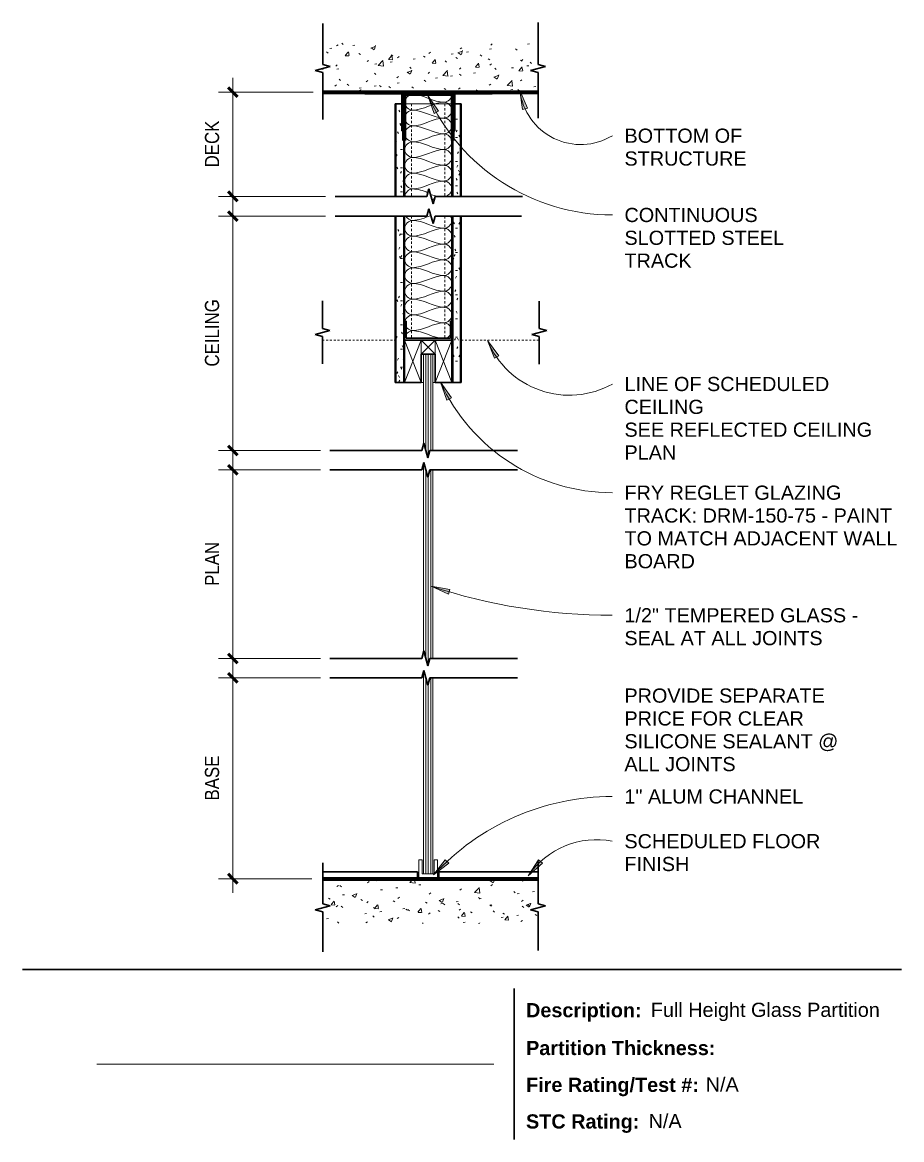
# Model space of a CAD drawing. Header units: inches. Extents: x 65 to 406, y 49 to 174.
# Drawn here: x 117.8 to 164.3, y 63.4 to 122.5 of the extents above; entities that cross this region are included whole.
import ezdxf

# ---------------------------------------------------------------- set-up
doc = ezdxf.new("R2010")
doc.units = ezdxf.units.IN
doc.header["$MEASUREMENT"] = 0
doc.linetypes.add('Hidden 1_8_', pattern=[0.1875, 0.125, -0.0625])
doc.linetypes.add('Overhead', pattern=[0.15625, 0.09375, -0.0625])
for name, color, linetype, lineweight in [('A-ANNO-DIMS', 211, 'Continuous', 9), ('A-ANNO-DIMS-8', 211, 'Continuous', 9), ('A-DETL', 90, 'Continuous', 9), ('A-DETL-GENF', 92, 'Continuous', 9), ('A-DETL-HDLN', 90, 'Hidden 1_8_', 9), ('A-DETL-MEDM', 33, 'Continuous', 30), ('A-DETL-THIN', 151, 'Continuous', 9), ('A-DETL-WIDE', 214, 'Continuous', 70), ('A-FLOR-OVHD', 1, 'Overhead', 9), ('G-ANNO-TEXT', 231, 'Continuous', 9)]:
    doc.layers.add(name, color=color, linetype=linetype, lineweight=lineweight)
doc.styles.add('Arial', font='arial.ttf', dxfattribs={"height": 0.75})
doc.styles.add('Arial_1', font='arial.ttf', dxfattribs={"width": 0.85, "height": 0.75})
doc.styles.add('Arial_B', font='arialbd.ttf', dxfattribs={"height": 0.75})
doc.dimstyles.new('Linear_-_3_32__Arial__85_-_1_32__Tolerance', dxfattribs={"dimscale": 12, "dimtxt": 0.765195, "dimasz": 0.041667, "dimexe": 0.0625, "dimexo": 0.041667, "dimgap": 0.041667, "dimtad": 1, "dimdec": 5, "dimrnd": 0.03125, "dimzin": 3, "dimdsep": 46, "dimlunit": 4, "dimtxsty": 'Arial_1', "dimblk1": 'OBLIQUE', "dimblk2": 'OBLIQUE', "dimsah": 1, "dimcen": 0.09, "dimdle": 0.0625, "dimazin": 0, "dimtfac": 1, "dimtdec": 4, "dimtix": 1, "dimtmove": 0, "dimatfit": 3, "dimfxl": 1, "dimtvp": 1, "dimfrac": 2, "dimtolj": 1, "dimtzin": 0, "dimarcsym": 2})
pattern_1 = [(50, (53.3045, 0), (2.29529, -0.20023), [0.24, -2.64]), (355, (53.3045, 0), (-0.44392, 2.40685), [0.192, -2.112]), (100.451, (53.4955, -0.017), (1.851477, 2.206452), [0.204, -2.244]), (46.184, (53.3045, 0.64), (3.414983, -0.52988), [0.36, -3.96]), (96.636, (53.5895, 0.596), (2.990774, 3.117504), [0.306, -3.365]), (351.184, (53.3045, 0.64), (2.99112, 3.11741), [0.288, -3.168]), (21, (53.6245, 0.48), (1.910434, -1.287904), [0.24, -2.64]), (326, (53.6245, 0.48), (0.778604, 2.320293), [0.192, -2.112]), (71.451, (53.7835, 0.373), (2.689047, 1.032193), [0.204, -2.244]), (37.5, (53.30445, 0), (0.038894, 1.064692), [0.106, -1.981, 0.106, -2.038, -2.12]), (37.5, (53.30445, 0), (0.038894, 1.064692), [-4.23, 0.106, -2.014]), (7.5, (53.3045, 0), (0.841523, 1.261634), [0.106, -1.117, 0.106, -1.933, -0.808]), (7.5, (53.3045, 0), (0.841523, 1.261634), [-3.261, 0.106, -0.702]), (327.5, (52.59045, 0), (1.7078417, -0.0718797), [0.106, -0.694, 0.106, -2.39, -3.312]), (327.5, (52.59045, 0), (1.7078417, -0.0718797), [-3.296, 0.106, -3.206]), (317.5, (52.2705, 0), (1.865863, 0.320695), [0.106, -0.934, 0.106, -1.552, -2.352]), (317.5, (52.2705, 0), (1.865863, 0.320695), [-2.698, 0.106, -2.246])]

# ---------------------------------------------------------------- blocks, each defined once
blk = doc.blocks.new('Break Line - Break Line-88131-_Partition Type - 4A')
at = {"layer": 'A-DETL-MEDM'}
for p, q in [((-2.329, 0), (-0.216, 0)), ((-0.216, 0), (-0.108, 0.393)), ((-0.108, 0.393), (0.108, -0.393)), ((0.108, -0.393), (0.216, 0)), ((0.216, 0), (2.385, 0))]:
    blk.add_line(p, q, dxfattribs=at)
blk = doc.blocks.new('Break Line - Break Line-88132-_Partition Type - 4A')
at = {"layer": 'A-DETL-MEDM'}
for p, q in [((-2.444, 0), (-0.216, 0)), ((-0.216, 0), (-0.108, 0.393)), ((-0.108, 0.393), (0.108, -0.393)), ((0.108, -0.393), (0.216, 0)), ((0.216, 0), (2.258, 0))]:
    blk.add_line(p, q, dxfattribs=at)
blk = doc.blocks.new('Break Line - Break Line-88133-_Partition Type - 4A')
at = {"layer": 'A-DETL-MEDM'}
for p, q in [((-1.654, 0), (-0.216, 0)), ((-0.216, 0), (-0.108, 0.393)), ((-0.108, 0.393), (0.108, -0.393)), ((0.108, -0.393), (0.216, 0)), ((0.216, 0), (1.672, 0))]:
    blk.add_line(p, q, dxfattribs=at)
blk = doc.blocks.new('Break Line - Break Line-88134-_Partition Type - 4A')
at = {"layer": 'A-DETL-MEDM'}
for p, q in [((-2.692, 0), (-0.216, 0)), ((-0.216, 0), (-0.108, 0.393)), ((-0.108, 0.393), (0.108, -0.393)), ((0.108, -0.393), (0.216, 0)), ((0.216, 0), (2.385, 0))]:
    blk.add_line(p, q, dxfattribs=at)
blk = doc.blocks.new('Break Line - Break Line-88135-_Partition Type - 4A')
at = {"layer": 'A-DETL-MEDM'}
for p, q in [((-2.444, 0), (-0.216, 0)), ((-0.216, 0), (-0.108, 0.393)), ((-0.108, 0.393), (0.108, -0.393)), ((0.108, -0.393), (0.216, 0)), ((0.216, 0), (2.634, 0))]:
    blk.add_line(p, q, dxfattribs=at)
blk = doc.blocks.new('Break Line - Break Line-88136-_Partition Type - 4A')
at = {"layer": 'A-DETL-MEDM'}
for p, q in [((-1.654, 0), (-0.216, 0)), ((-0.216, 0), (-0.108, 0.393)), ((-0.108, 0.393), (0.108, -0.393)), ((0.108, -0.393), (0.216, 0)), ((0.216, 0), (1.672, 0))]:
    blk.add_line(p, q, dxfattribs=at)
blk = doc.blocks.new('Gypsum Wallboard-Section - 1_2_-222008-_Partition Type - 4A')
at = {"layer": 'A-DETL-GENF'}
h = blk.add_hatch(dxfattribs=at)
h.set_pattern_fill('FP_4', color=256, style=0, pattern_type=2)
h.set_pattern_definition([(270, (-103.434, 87.743), (0.32, -1.28), [0.106, -0.854, 0.106, -0.854, -5.12]), (270, (-103.434, 87.743), (0.32, -1.28), [-1.92, 0.106, -1.814, 0.106, -0.854, -2.24]), (270, (-103.434, 87.743), (0.32, -1.28), [-4.8, 0.106, -0.534, 0.106, -1.494]), (30, (-103.274, 87.263), (0.9485125, 0.9171281), [0.106, -0.854, 0.106, -0.854, -5.12]), (30, (-103.274, 87.263), (0.9485125, 0.9171281), [-1.92, 0.106, -1.814, 0.106, -0.854, -2.24]), (30, (-103.274, 87.263), (0.9485125, 0.9171281), [-4.8, 0.106, -0.534, 0.106, -1.494]), (150, (-102.634, 87.103), (-1.2685125, 0.3628719), [0.106, -0.854, 0.106, -0.854, -5.12]), (150, (-102.634, 87.103), (-1.2685125, 0.3628719), [-1.92, 0.106, -1.814, 0.106, -0.854, -2.24]), (150, (-102.634, 87.103), (-1.2685125, 0.3628719), [-4.8, 0.106, -0.534, 0.106, -1.494])])
h.paths.add_polyline_path([(0, 0.5), (0, 0), (8.811, 0), (8.811, 0.5)], flags=0)
h.paths.add_polyline_path([(9.855, 0), (14.75, 0), (14.75, 0.5), (9.855, 0.5)], flags=0)
for p, q in [((0, 0.438), (8.811, 0.438)), ((0, 0.062), (8.811, 0.062)), ((9.855, 0.438), (14.75, 0.438)), ((9.855, 0.062), (14.75, 0.062))]:
    blk.add_line(p, q, dxfattribs=at)
at = {"layer": 'A-DETL-MEDM'}
for p, q in [((8.811, 0.5), (0, 0.5)), ((0, 0.5), (0, 0)), ((0, 0), (8.811, 0)), ((14.75, 0.5), (9.855, 0.5)), ((9.855, 0), (14.75, 0)), ((14.75, 0), (14.75, 0.5))]:
    blk.add_line(p, q, dxfattribs=at)
blk = doc.blocks.new('Gypsum Wallboard-Section - 1_2_-221966-_Partition Type - 4A')
at = {"layer": 'A-DETL-GENF'}
h = blk.add_hatch(dxfattribs=at)
h.set_pattern_fill('FP_5', color=256, style=0, pattern_type=2)
h.set_pattern_definition([(270, (-103.434, 84.243), (0.32, -1.28), [0.106, -0.854, 0.106, -0.854, -5.12]), (270, (-103.434, 84.243), (0.32, -1.28), [-1.92, 0.106, -1.814, 0.106, -0.854, -2.24]), (270, (-103.434, 84.243), (0.32, -1.28), [-4.8, 0.106, -0.534, 0.106, -1.494]), (30, (-103.274, 83.763), (0.9485125, 0.9171281), [0.106, -0.854, 0.106, -0.854, -5.12]), (30, (-103.274, 83.763), (0.9485125, 0.9171281), [-1.92, 0.106, -1.814, 0.106, -0.854, -2.24]), (30, (-103.274, 83.763), (0.9485125, 0.9171281), [-4.8, 0.106, -0.534, 0.106, -1.494]), (150, (-102.634, 83.603), (-1.2685125, 0.3628719), [0.106, -0.854, 0.106, -0.854, -5.12]), (150, (-102.634, 83.603), (-1.2685125, 0.3628719), [-1.92, 0.106, -1.814, 0.106, -0.854, -2.24]), (150, (-102.634, 83.603), (-1.2685125, 0.3628719), [-4.8, 0.106, -0.534, 0.106, -1.494])])
h.paths.add_polyline_path([(0, 0), (0, -0.5), (8.811, -0.5), (8.811, 0)], flags=0)
h.paths.add_polyline_path([(9.855, -0.5), (14.75, -0.5), (14.75, 0), (9.855, 0)], flags=0)
for p, q in [((0, -0.062), (8.811, -0.062)), ((0, -0.438), (8.811, -0.438)), ((9.855, -0.062), (14.75, -0.062)), ((9.855, -0.438), (14.75, -0.438))]:
    blk.add_line(p, q, dxfattribs=at)
at = {"layer": 'A-DETL-MEDM'}
for p, q in [((0, 0), (8.811, 0)), ((0, -0.5), (0, 0)), ((9.855, 0), (14.75, 0)), ((14.75, 0), (14.75, -0.5)), ((8.811, -0.5), (0, -0.5)), ((14.75, -0.5), (9.855, -0.5))]:
    blk.add_line(p, q, dxfattribs=at)
blk = doc.blocks.new('Break Line - Break Line-88129-_Partition Type - 4A')
at = {"layer": 'A-DETL-MEDM'}
for p, q in [((-4.836, 0), (-0.216, 0)), ((-0.216, 0), (-0.108, 0.393)), ((-0.108, 0.393), (0.108, -0.393)), ((0.108, -0.393), (0.216, 0)), ((0.216, 0), (5.073, 0))]:
    blk.add_line(p, q, dxfattribs=at)
blk = doc.blocks.new('Break Line - Break Line-88128-_Partition Type - 4A')
at = {"layer": 'A-DETL-MEDM'}
for p, q in [((-5.073, 0), (-0.216, 0)), ((-0.216, 0), (-0.108, 0.393)), ((-0.108, 0.393), (0.108, -0.393)), ((0.108, -0.393), (0.216, 0)), ((0.216, 0), (4.779, 0))]:
    blk.add_line(p, q, dxfattribs=at)
blk = doc.blocks.new('Break Line - Break Line-88130-_Partition Type - 4A')
at = {"layer": 'A-DETL-MEDM'}
for p, q in [((-5.073, 0), (-0.216, 0)), ((-0.216, 0), (-0.108, 0.393)), ((-0.108, 0.393), (0.108, -0.393)), ((0.108, -0.393), (0.216, 0)), ((0.216, 0), (4.836, 0))]:
    blk.add_line(p, q, dxfattribs=at)
blk = doc.blocks.new('DIMBLOCK5-_Partition Type - 4A')
at = {"layer": 'A-ANNO-DIMS-8'}
for p, q in [((128.963, 76.435), (128.963, 88.568)), ((133.602, 87.818), (128.213, 87.818)), ((128.963, 87.818), (133.602, 87.818)), ((133.151, 77.185), (128.213, 77.185)), ((128.963, 77.185), (133.151, 77.185))]:
    blk.add_line(p, q, dxfattribs=at)
at = {"layer": 'A-ANNO-DIMS-8', "lineweight": 50}
for p, q in [((128.963, 87.818), (128.713, 88.068)), ((128.963, 87.818), (129.213, 87.568)), ((128.963, 77.185), (128.713, 77.435)), ((128.963, 77.185), (129.213, 76.935))]:
    blk.add_line(p, q, dxfattribs=at)
at = {"layer": 'A-ANNO-DIMS-8', "color": 0, "insert": (127.49, 81.324), "char_height": 0.75, "width": 2.82533, "attachment_point": 1, "rotation": 90, "line_spacing_factor": 0.941778, "style": 'Arial_1'}
blk.add_mtext('BASE', dxfattribs=at)
blk = doc.blocks.new('_Oblique')
at = {"color": 0, "linetype": 'ByBlock', "lineweight": -2}
blk.add_line((-0.5, -0.5), (0.5, 0.5), dxfattribs=at)
blk = doc.blocks.new('DIMBLOCK6-_Partition Type - 4A')
at = {"layer": 'A-ANNO-DIMS-8'}
for p, q in [((128.963, 99.568), (128.963, 88.092)), ((133.602, 98.818), (128.213, 98.818)), ((128.963, 98.818), (133.602, 98.818)), ((133.602, 88.842), (128.213, 88.842)), ((128.963, 88.842), (133.602, 88.842))]:
    blk.add_line(p, q, dxfattribs=at)
at = {"layer": 'A-ANNO-DIMS-8', "lineweight": 50}
for p, q in [((128.963, 98.818), (128.713, 99.068)), ((128.963, 98.818), (129.213, 98.568)), ((128.963, 88.842), (128.713, 89.092)), ((128.963, 88.842), (129.213, 88.592))]:
    blk.add_line(p, q, dxfattribs=at)
at = {"layer": 'A-ANNO-DIMS-8', "color": 0, "insert": (127.49, 92.682), "char_height": 0.75, "width": 2.7547, "attachment_point": 1, "rotation": 90, "line_spacing_factor": 0.941778, "style": 'Arial_1'}
blk.add_mtext('PLAN', dxfattribs=at)
blk = doc.blocks.new('DIMBLOCK7-_Partition Type - 4A')
at = {"layer": 'A-ANNO-DIMS-8'}
for p, q in [((128.963, 112.995), (128.963, 99.092)), ((133.871, 112.245), (128.213, 112.245)), ((128.963, 112.245), (133.871, 112.245)), ((133.602, 99.842), (128.213, 99.842)), ((128.963, 99.842), (133.602, 99.842))]:
    blk.add_line(p, q, dxfattribs=at)
at = {"layer": 'A-ANNO-DIMS-8', "lineweight": 50}
for p, q in [((128.963, 112.245), (128.713, 112.495)), ((128.963, 112.245), (129.213, 111.995)), ((128.963, 99.842), (128.713, 100.092)), ((128.963, 99.842), (129.213, 99.592))]:
    blk.add_line(p, q, dxfattribs=at)
at = {"layer": 'A-ANNO-DIMS-8', "color": 0, "insert": (127.49, 104.284), "char_height": 0.75, "width": 4.22387, "attachment_point": 1, "rotation": 90, "line_spacing_factor": 0.941778, "style": 'Arial_1'}
blk.add_mtext('CEILING', dxfattribs=at)
blk = doc.blocks.new('DIMBLOCK8-_Partition Type - 4A')
at = {"layer": 'A-ANNO-DIMS-8'}
for p, q in [((128.963, 119.559), (128.963, 112.539)), ((133.221, 118.809), (128.213, 118.809)), ((128.963, 118.809), (133.221, 118.809)), ((133.871, 113.289), (128.213, 113.289)), ((128.963, 113.289), (133.871, 113.289))]:
    blk.add_line(p, q, dxfattribs=at)
at = {"layer": 'A-ANNO-DIMS-8', "lineweight": 50}
for p, q in [((128.963, 118.809), (128.713, 119.059)), ((128.963, 118.809), (129.213, 118.559)), ((128.963, 113.289), (128.713, 113.539)), ((128.963, 113.289), (129.213, 113.039))]:
    blk.add_line(p, q, dxfattribs=at)
at = {"layer": 'A-ANNO-DIMS-8', "color": 0, "insert": (127.49, 114.824), "char_height": 0.75, "width": 2.93835, "attachment_point": 1, "rotation": 90, "line_spacing_factor": 0.941778, "style": 'Arial_1'}
blk.add_mtext('DECK', dxfattribs=at)

msp = doc.modelspace()

# ---------------------------------------------------------------- hatches: boundary and pattern name
at = {"layer": 'A-DETL-GENF'}
h = msp.add_hatch(dxfattribs=at)
h.set_pattern_fill('FP_1', style=0, pattern_type=2)
h.set_pattern_definition(pattern_1)
h.paths.add_polyline_path([(145.107368, 118.808718), (145.107368, 119.837937), (144.714358, 119.946036), (145.500378, 120.162234), (145.107368, 120.270333), (145.107368, 121.476528), (133.721467, 121.476528), (133.721467, 120.270333), (134.114477, 120.162234), (133.328458, 119.946036), (133.721467, 119.837937), (133.721467, 118.808718), (144.714358, 118.808718)], flags=0)
h = msp.add_hatch(dxfattribs=at)
h.set_pattern_fill('FP_6', style=0, pattern_type=2)
h.set_pattern_definition([(90, (53.30445, 0), (-0.125, 8e-18), [])])
h.paths.add_polyline_path([(139.391834, 77.435317), (139.547419, 77.435317), (139.547419, 87.817892), (139.391834, 87.817892), (139.283735, 87.424882), (139.066489, 88.207091), (139.047419, 88.137762), (139.047419, 77.435317), (139.283735, 77.435317)], flags=0)
h.paths.add_polyline_path([(139.283735, 88.448851), (139.391834, 88.841861), (139.547419, 88.841861), (139.547419, 98.817892), (139.391834, 98.817892), (139.283735, 98.424882), (139.066489, 99.207091), (139.047419, 99.137762), (139.047419, 89.161731), (139.067537, 89.234871), (139.175636, 88.841861)], flags=0)
h.paths.add_polyline_path([(139.283735, 99.448851), (139.391834, 99.841861), (139.547419, 99.841861), (139.547419, 104.933718), (139.047419, 104.933718), (139.047419, 100.161731), (139.067537, 100.234871), (139.175636, 99.841861)], flags=0)
h = msp.add_hatch(dxfattribs=at)
h.set_pattern_fill('FP_1', style=0, pattern_type=2)
h.set_pattern_definition(pattern_1)
h.paths.add_polyline_path([(144.714358, 74.815517), (145.107368, 74.815517), (145.107368, 75.431487), (144.714358, 75.539586), (145.3219, 75.706693), (145.3219, 75.804875), (145.107368, 75.863883), (145.107368, 77.185317), (133.721467, 77.185317), (133.721467, 75.863883), (134.114477, 75.755784), (133.328458, 75.539586), (133.721467, 75.431487), (133.721467, 74.815517), (134.114477, 74.815517)], flags=0)
at = {"layer": 'G-ANNO-TEXT'}
for points in [[(144.148549, 118.888959), (144.290111, 117.890314), (144.543756, 117.960981)], [(139.276614, 118.632164), (139.609707, 117.680123), (139.844763, 117.798773)], [(142.438275, 105.666413), (142.798546, 104.724321), (143.030101, 104.849667)], [(139.946452, 103.460515), (140.289093, 102.511869), (140.522945, 102.632875)], [(139.451852, 92.661804), (140.367554, 92.23893), (140.4458, 92.49034)], [(139.583169, 77.389733), (140.38169, 78.005928), (140.194998, 78.191604)], [(144.585797, 77.331976), (145.336267, 78.005865), (145.13628, 78.177139)]]:
    msp.add_hatch(color=7, dxfattribs=at).paths.add_polyline_path(points, flags=0)

# ---------------------------------------------------------------- linework, layer by layer
at = {"layer": 'A-DETL', "lineweight": 50}
for p, q in [((137.994768, 118.746218), (140.619768, 118.746218)), ((137.994768, 116.246218), (137.994768, 118.746218)), ((140.557268, 118.683718), (138.057268, 118.683718)), ((138.057268, 118.683718), (138.057268, 116.246218)), ((140.557268, 116.246218), (140.557268, 118.683718)), ((140.619768, 118.746218), (140.619768, 116.246218)), ((138.057268, 116.246218), (137.994768, 116.246218)), ((140.619768, 116.246218), (140.557268, 116.246218))]:
    msp.add_line(p, q, dxfattribs=at)
at = {"layer": 'A-DETL', "lineweight": 18}
for p, q in [((140.547419, 105.683718), (138.047419, 105.683718)), ((138.922419, 103.433718), (138.922419, 105.683718)), ((139.307268, 105.683718), (140.127014, 105.683718)), ((139.672419, 103.433718), (139.672419, 105.683718)), ((139.547419, 104.933718), (139.047419, 104.933718)), ((139.047419, 104.933718), (139.047419, 100.161731)), ((139.547419, 99.841861), (139.547419, 104.933718)), ((139.047419, 99.137762), (139.047419, 89.161731)), ((139.547419, 88.841861), (139.547419, 98.817892)), ((139.047419, 88.137762), (139.047419, 77.435317)), ((139.547419, 77.435317), (139.547419, 87.817892)), ((138.797419, 77.185317), (138.797419, 78.185317)), ((138.797419, 78.185317), (138.98585, 78.185317)), ((138.98585, 78.185317), (138.98585, 77.435317)), ((139.797419, 78.185317), (139.609919, 78.185317)), ((139.609919, 78.185317), (139.609919, 77.435317)), ((139.797419, 77.185317), (139.797419, 78.185317)), ((138.797419, 77.435317), (138.797419, 77.185317)), ((139.797419, 77.185317), (138.797419, 77.185317)), ((139.047419, 77.435317), (138.98585, 77.435317)), ((139.547419, 77.435317), (139.047419, 77.435317)), ((139.047419, 77.435317), (139.547419, 77.435317)), ((139.609919, 77.435317), (139.547419, 77.435317)), ((139.797419, 77.435317), (139.797419, 77.185317))]:
    msp.add_line(p, q, dxfattribs=at)
at = {"layer": 'A-DETL'}
for points in [[(138.473935, 118.683718), (138.277516, 118.683718), (137.83702, 118.267051), (138.277516, 117.850385), (138.473935, 117.850385)], [(140.140601, 118.267051), (139.567948, 118.267051), (139.046588, 118.683718), (138.473935, 118.683718)], [(138.473935, 117.850385), (139.046588, 117.850385), (139.567948, 118.267051), (140.140601, 118.267051)], [(140.557268, 118.683718), (140.557268, 118.4873), (140.33702, 118.267051), (140.140601, 118.267051)], [(140.140601, 118.267051), (140.327003, 118.267051), (140.534866, 118.079425), (140.555582, 117.88223)], [(138.473935, 117.850385), (138.277516, 117.850385), (137.83702, 117.433718), (138.277516, 117.017051), (138.473935, 117.017051)], [(140.140601, 117.433718), (139.567948, 117.433718), (139.046588, 117.850385), (138.473935, 117.850385)], [(140.555582, 117.81854), (140.534866, 117.621345), (140.327003, 117.433718), (140.140601, 117.433718)], [(138.473935, 117.017051), (139.046588, 117.017051), (139.567948, 117.433718), (140.140601, 117.433718)], [(140.140601, 117.433718), (140.327003, 117.433718), (140.534866, 117.246091), (140.555582, 117.048896)], [(138.473935, 117.017051), (138.277516, 117.017051), (137.83702, 116.600385), (138.277516, 116.183718), (138.473935, 116.183718)], [(140.140601, 116.600385), (139.567948, 116.600385), (139.046588, 117.017051), (138.473935, 117.017051)], [(138.473935, 116.183718), (139.046588, 116.183718), (139.567948, 116.600385), (140.140601, 116.600385)], [(140.555582, 116.985207), (140.534866, 116.788012), (140.327003, 116.600385), (140.140601, 116.600385)], [(140.140601, 116.600385), (140.327003, 116.600385), (140.534866, 116.412758), (140.555582, 116.215563)], [(138.473935, 116.183718), (138.277516, 116.183718), (137.83702, 115.767051), (138.277516, 115.350385), (138.473935, 115.350385)], [(140.140601, 115.767051), (139.567948, 115.767051), (139.046588, 116.183718), (138.473935, 116.183718)], [(140.555582, 116.151873), (140.534866, 115.954678), (140.327003, 115.767051), (140.140601, 115.767051)], [(138.473935, 115.350385), (138.277516, 115.350385), (137.83702, 114.933718), (138.277516, 114.517051), (138.473935, 114.517051)], [(138.473935, 115.350385), (139.046588, 115.350385), (139.567948, 115.767051), (140.140601, 115.767051)], [(140.140601, 114.933718), (139.567948, 114.933718), (139.046588, 115.350385), (138.473935, 115.350385)], [(140.140601, 115.767051), (140.327003, 115.767051), (140.534866, 115.579425), (140.555582, 115.38223)], [(140.555582, 115.31854), (140.534866, 115.121345), (140.327003, 114.933718), (140.140601, 114.933718)], [(138.473935, 114.517051), (139.046588, 114.517051), (139.567948, 114.933718), (140.140601, 114.933718)], [(140.140601, 114.933718), (140.327003, 114.933718), (140.534866, 114.746091), (140.555582, 114.548896)], [(138.473935, 114.517051), (138.277516, 114.517051), (137.83702, 114.100385), (138.277516, 113.683718), (138.473935, 113.683718)], [(140.140601, 114.100385), (139.567948, 114.100385), (139.046588, 114.517051), (138.473935, 114.517051)], [(140.555582, 114.485207), (140.534866, 114.288012), (140.327003, 114.100385), (140.140601, 114.100385)], [(138.473935, 113.683718), (138.284597, 113.683718), (138.073117, 113.490135), (138.058115, 113.289573)], [(138.473935, 113.683718), (139.046588, 113.683718), (139.567948, 114.100385), (140.140601, 114.100385)], [(139.282172, 113.48494), (139.017023, 113.585826), (138.751504, 113.683718), (138.473935, 113.683718)], [(140.140601, 114.100385), (140.327003, 114.100385), (140.534866, 113.912758), (140.555582, 113.715563)], [(140.555582, 113.651873), (140.537424, 113.479023), (140.377104, 113.347035), (140.210831, 113.287707)], [(139.970009, 113.278749), (139.777562, 113.304399), (139.586621, 113.342281), (139.396833, 113.389528)], [(139.489105, 113.126788), (139.535014, 113.143378), (139.581394, 113.156135), (139.628054, 113.166627)], [(139.338474, 112.630172), (139.337166, 112.63067), (139.335858, 112.631165), (139.334549, 112.631658)], [(138.473935, 112.017051), (138.277516, 112.017051), (137.83702, 111.600385), (138.277516, 111.183718), (138.473935, 111.183718)], [(138.114601, 112.244342), (138.192914, 112.115308), (138.339044, 112.017051), (138.473935, 112.017051)], [(138.473935, 112.017051), (138.805338, 112.017051), (139.119562, 112.156598), (139.436491, 112.274175)], [(140.140601, 111.600385), (139.567948, 111.600385), (139.046588, 112.017051), (138.473935, 112.017051)], [(140.555582, 111.985207), (140.534866, 111.788012), (140.327003, 111.600385), (140.140601, 111.600385)], [(140.470122, 112.249914), (140.516386, 112.189694), (140.557274, 112.111202), (140.559147, 112.045502)], [(138.473935, 111.183718), (138.277516, 111.183718), (137.83702, 110.767051), (138.277516, 110.350385), (138.473935, 110.350385)], [(138.473935, 111.183718), (139.046588, 111.183718), (139.567948, 111.600385), (140.140601, 111.600385)], [(140.140601, 110.767051), (139.567948, 110.767051), (139.046588, 111.183718), (138.473935, 111.183718)], [(140.140601, 111.600385), (140.327003, 111.600385), (140.534866, 111.412758), (140.555582, 111.215563)], [(140.555582, 111.151873), (140.534866, 110.954678), (140.327003, 110.767051), (140.140601, 110.767051)], [(138.473935, 110.350385), (139.046588, 110.350385), (139.567948, 110.767051), (140.140601, 110.767051)], [(140.140601, 110.767051), (140.327003, 110.767051), (140.534866, 110.579425), (140.555582, 110.38223)], [(138.473935, 110.350385), (138.277516, 110.350385), (137.83702, 109.933718), (138.277516, 109.517051), (138.473935, 109.517051)], [(140.140601, 109.933718), (139.567948, 109.933718), (139.046588, 110.350385), (138.473935, 110.350385)], [(140.555582, 110.31854), (140.534866, 110.121345), (140.327003, 109.933718), (140.140601, 109.933718)], [(138.473935, 109.517051), (138.277516, 109.517051), (137.83702, 109.100385), (138.277516, 108.683718), (138.473935, 108.683718)], [(138.473935, 109.517051), (139.046588, 109.517051), (139.567948, 109.933718), (140.140601, 109.933718)], [(140.140601, 109.100385), (139.567948, 109.100385), (139.046588, 109.517051), (138.473935, 109.517051)], [(140.140601, 109.933718), (140.327003, 109.933718), (140.534866, 109.746091), (140.555582, 109.548896)], [(140.555582, 109.485207), (140.534866, 109.288012), (140.327003, 109.100385), (140.140601, 109.100385)], [(138.473935, 108.683718), (139.046588, 108.683718), (139.567948, 109.100385), (140.140601, 109.100385)], [(140.140601, 109.100385), (140.327003, 109.100385), (140.534866, 108.912758), (140.555582, 108.715563)], [(138.473935, 108.683718), (138.277516, 108.683718), (137.83702, 108.267051), (138.277516, 107.850385), (138.473935, 107.850385)], [(140.140601, 108.267051), (139.567948, 108.267051), (139.046588, 108.683718), (138.473935, 108.683718)], [(138.473935, 107.850385), (139.046588, 107.850385), (139.567948, 108.267051), (140.140601, 108.267051)], [(140.555582, 108.651873), (140.534866, 108.454678), (140.327003, 108.267051), (140.140601, 108.267051)], [(140.140601, 108.267051), (140.327003, 108.267051), (140.534866, 108.079425), (140.555582, 107.88223)], [(138.473935, 107.850385), (138.277516, 107.850385), (137.83702, 107.433718), (138.277516, 107.017051), (138.473935, 107.017051)], [(140.140601, 107.433718), (139.567948, 107.433718), (139.046588, 107.850385), (138.473935, 107.850385)], [(140.555582, 107.81854), (140.534866, 107.621345), (140.327003, 107.433718), (140.140601, 107.433718)], [(138.473935, 107.017051), (138.277516, 107.017051), (137.83702, 106.600385), (138.277516, 106.183718), (138.473935, 106.183718)], [(138.473935, 107.017051), (139.046588, 107.017051), (139.567948, 107.433718), (140.140601, 107.433718)], [(140.140601, 106.600385), (139.567948, 106.600385), (139.046588, 107.017051), (138.473935, 107.017051)], [(140.140601, 107.433718), (140.327003, 107.433718), (140.534866, 107.246091), (140.555582, 107.048896)], [(138.473935, 106.183718), (139.046588, 106.183718), (139.567948, 106.600385), (140.140601, 106.600385)], [(140.555582, 106.985207), (140.534866, 106.788012), (140.327003, 106.600385), (140.140601, 106.600385)], [(140.140601, 106.600385), (140.327003, 106.600385), (140.534866, 106.412758), (140.555582, 106.215563)], [(138.473935, 106.183718), (138.277516, 106.183718), (138.057268, 105.96347), (138.057268, 105.767051)], [(140.140601, 105.767051), (139.567948, 105.767051), (139.046588, 106.183718), (138.473935, 106.183718)], [(140.555582, 106.151873), (140.534866, 105.954678), (140.327003, 105.767051), (140.140601, 105.767051)]]:
    msp.add_open_spline(points, degree=3, dxfattribs=at)
at = {"layer": 'A-DETL-HDLN'}
for p, q in [((138.411068, 118.183718), (138.411068, 113.288748)), ((140.183771, 118.183718), (140.183771, 113.288748)), ((138.411068, 112.24519), (138.411068, 105.683718)), ((140.183771, 112.24519), (140.183771, 105.683718))]:
    msp.add_line(p, q, dxfattribs=at)
at = {"layer": 'A-DETL-MEDM'}
for p, q in [((137.938433, 118.751213), (135.938433, 118.751213)), ((135.938433, 118.751213), (135.938433, 118.719963)), ((135.938433, 118.719963), (137.907183, 118.719963)), ((137.907183, 118.719963), (137.907183, 116.751213)), ((137.938433, 116.751213), (137.938433, 118.751213)), ((140.67279, 118.749852), (142.67279, 118.749852)), ((140.67279, 116.749852), (140.67279, 118.749852)), ((142.67279, 118.718602), (140.70404, 118.718602)), ((140.70404, 118.718602), (140.70404, 116.749852)), ((142.67279, 118.749852), (142.67279, 118.718602)), ((137.907183, 116.751213), (137.938433, 116.751213)), ((140.70404, 116.749852), (140.67279, 116.749852)), ((138.047419, 106.683718), (138.125243, 106.683718)), ((138.047419, 105.683718), (138.047419, 106.683718)), ((138.125243, 106.683718), (138.125243, 105.785265)), ((140.469595, 106.683718), (140.547419, 106.683718)), ((140.469595, 105.785265), (140.469595, 106.683718)), ((140.547419, 106.683718), (140.547419, 105.683718)), ((140.547419, 105.899916), (140.547419, 105.683718)), ((140.547419, 105.683718), (138.047419, 105.683718)), ((138.125243, 105.785265), (140.469595, 105.785265)), ((138.922419, 104.933718), (139.672419, 104.933718)), ((138.922419, 104.933718), (138.922419, 103.433718)), ((139.672419, 104.933718), (139.672419, 103.433718)), ((138.922419, 103.433718), (138.047419, 103.433718)), ((139.672419, 103.433718), (140.547419, 103.433718)), ((138.73585, 77.544692), (133.721467, 77.544692)), ((138.73585, 77.544692), (138.73585, 77.185317)), ((139.860311, 77.544692), (145.107368, 77.544692)), ((139.860311, 77.544692), (139.860311, 77.185317)), ((164.335263, 72.378004), (117.835263, 72.378004)), ((143.835263, 71.378004), (143.835263, 63.378004))]:
    msp.add_line(p, q, dxfattribs=at)
at = {"layer": 'A-DETL-THIN'}
for p, q in [((133.721467, 118.808718), (145.107368, 118.808718)), ((140.557268, 118.183718), (138.057268, 118.183718)), ((140.547419, 115.862434), (140.547419, 117.50218)), ((138.047419, 115.862434), (138.047419, 116.960511)), ((138.047419, 105.683718), (138.922419, 103.433718)), ((138.922419, 105.683718), (138.047419, 103.433718)), ((138.922419, 105.683718), (139.672419, 104.933718)), ((139.672419, 105.683718), (138.922419, 104.933718)), ((139.672419, 105.683718), (140.547419, 103.433718)), ((140.547419, 105.683718), (139.672419, 103.433718)), ((139.047419, 103.433718), (138.922419, 103.433718)), ((139.672419, 103.433718), (139.547419, 103.433718)), ((145.107368, 77.185317), (133.721467, 77.185317)), ((133.721467, 77.185317), (145.107368, 77.185317)), ((142.773456, 67.378004), (121.773456, 67.378004))]:
    msp.add_line(p, q, dxfattribs=at)
at = {"layer": 'A-DETL-WIDE'}
for p, q in [((133.721467, 118.808718), (145.107368, 118.808718)), ((133.721467, 77.185317), (145.107368, 77.185317))]:
    msp.add_line(p, q, dxfattribs=at)
at = {"layer": 'A-FLOR-OVHD'}
for p, q in [((133.704334, 105.683718), (137.547419, 105.683718)), ((141.047419, 105.683718), (145.169868, 105.683718))]:
    msp.add_line(p, q, dxfattribs=at)
at = {"layer": 'G-ANNO-TEXT', "color": 7}
for p, q in [((144.148549, 118.888959), (144.290111, 117.890314)), ((144.543756, 117.960981), (144.148549, 118.888959)), ((139.276614, 118.632164), (139.609707, 117.680123)), ((139.844763, 117.798773), (139.276614, 118.632164)), ((139.609707, 117.680123), (139.844763, 117.798773)), ((144.290111, 117.890314), (144.543756, 117.960981)), ((142.438275, 105.666413), (142.798546, 104.724321)), ((143.030101, 104.849667), (142.438275, 105.666413)), ((142.798546, 104.724321), (143.030101, 104.849667)), ((139.946452, 103.460515), (140.289093, 102.511869)), ((140.522945, 102.632875), (139.946452, 103.460515)), ((140.289093, 102.511869), (140.522945, 102.632875)), ((139.451852, 92.661804), (140.367554, 92.23893)), ((140.4458, 92.49034), (139.451852, 92.661804)), ((140.367554, 92.23893), (140.4458, 92.49034)), ((140.194998, 78.191604), (139.583169, 77.389733)), ((140.38169, 78.005928), (140.194998, 78.191604)), ((145.13628, 78.177139), (144.585797, 77.331976)), ((145.336267, 78.005865), (145.13628, 78.177139)), ((139.583169, 77.389733), (140.38169, 78.005928)), ((144.585797, 77.331976), (145.336267, 78.005865))]:
    msp.add_line(p, q, dxfattribs=at)
for centre, radius, start, end in [((147.360287, 119.264727), 3.233646, 186.67316901, 301.25133756), ((149.037881, 122.999318), 10.693659, 204.10356413, 270), ((146.758735, 107.436618), 4.669048, 202.28019779, 299.21835779), ((149.037881, 107.601877), 9.990243, 204.49039201, 270), ((149.034915, 121.770302), 30.645387, 251.77748637, 270), ((149.034915, 68.694607), 12.842925, 90, 137.38752294), ((148.196618, 74.897887), 4.354631, 78.90087527, 146.015721)]:
    msp.add_arc(centre, radius, start, end, dxfattribs=at)

# ---------------------------------------------------------------- block references
at = {"layer": 'A-DETL-GENF'}
for name, p, rotation in [('Break Line - Break Line-88134-_Partition Type - 4A', (133.721467, 120.054135), 90.00000000000006), ('Break Line - Break Line-88135-_Partition Type - 4A', (145.107368, 120.054135), 269.9999999999994), ('Gypsum Wallboard-Section - 1_2_-221966-_Partition Type - 4A', (137.547419, 103.433718), 90.00000000000011), ('Gypsum Wallboard-Section - 1_2_-222008-_Partition Type - 4A', (141.047419, 103.433718), 89.9999999999999), ('Break Line - Break Line-88129-_Partition Type - 4A', (139.444426, 113.288748), 180), ('Break Line - Break Line-88136-_Partition Type - 4A', (133.704334, 106.085806), 89.99999999999964), ('Break Line - Break Line-88133-_Partition Type - 4A', (145.169868, 106.085806), 269.9999999999994), ('Break Line - Break Line-88129-_Partition Type - 4A', (139.175636, 99.841861), 180), ('Break Line - Break Line-88129-_Partition Type - 4A', (139.175636, 88.841861), 180), ('Break Line - Break Line-88132-_Partition Type - 4A', (145.107368, 75.647685), 269.9999999999994), ('Break Line - Break Line-88131-_Partition Type - 4A', (133.721467, 75.647685), 90.00000000000006)]:
    msp.add_blockref(name, p, dxfattribs=dict(at, rotation=rotation))
for name, p in [('Break Line - Break Line-88128-_Partition Type - 4A', (139.444426, 112.24519)), ('Break Line - Break Line-88130-_Partition Type - 4A', (139.175636, 98.817892)), ('Break Line - Break Line-88130-_Partition Type - 4A', (139.175636, 87.817892))]:
    msp.add_blockref(name, p, dxfattribs=at)

# ---------------------------------------------------------------- texts
at = {"layer": 'G-ANNO-TEXT', "color": 7, "char_height": 0.75, "attachment_point": 1}
for s, insert, width, style in [('BOTTOM OF ', (149.677881, 116.875284), 8.0295, 'Arial'), ('STRUCTURE', (149.677881, 115.666951), 7.95375, 'Arial'), ('CONTINUOUS ', (149.677881, 112.680658), 9.01425, 'Arial'), ('SLOTTED STEEL ', (149.677881, 111.472325), 10.706, 'Arial'), ('TRACK', (149.677881, 110.263992), 4.36825, 'Arial'), ('LINE OF SCHEDULED ', (149.677881, 103.736634), 13.635, 'Arial'), ('CEILING', (149.677881, 102.5283), 5.1005, 'Arial'), ('SEE REFLECTED CEILING ', (149.677881, 101.319967), 16.38725, 'Arial'), ('PLAN', (149.677881, 100.111634), 3.35825, 'Arial'), ('FRY REGLET GLAZING ', (149.677881, 97.986634), 14.3925, 'Arial'), ('TRACK: DRM-150-75 - PAINT ', (149.677881, 96.7783), 17.675, 'Arial'), ('TO MATCH ADJACENT WALL ', (149.677881, 95.569967), 18.15475, 'Arial'), ('BOARD', (149.677881, 94.361634), 4.5955, 'Arial'), ('1/2" TEMPERED GLASS - ', (149.674915, 91.499915), 15.52875, 'Arial'), ('SEAL AT ALL JOINTS', (149.674915, 90.291581), 12.827, 'Arial'), ('PROVIDE SEPARATE ', (149.674915, 87.249915), 13.35725, 'Arial'), ('PRICE FOR CLEAR ', (149.674915, 86.041581), 11.99375, 'Arial'), ('SILICONE SEALANT @ ', (149.674915, 84.833248), 14.1905, 'Arial'), ('ALL JOINTS', (149.674915, 83.624915), 7.19625, 'Arial'), ('1" ALUM CHANNEL', (149.674915, 81.912532), 11.615, 'Arial'), ('SCHEDULED FLOOR', (149.674915, 79.546068), 12.75125, 'Arial'), ('FINISH', (149.674915, 78.337735), 4.16625, 'Arial'), ('Description:', (144.472877, 70.603058), 7.44875, 'Arial_B'), ('Full Height Glass Partition', (151.070413, 70.623891), 14.77125, 'Arial'), ('Partition Thickness:', (144.472877, 68.603058), 12.1705, 'Arial_B'), ('Fire Rating/Test #:', (144.472877, 66.65453), 11.1605, 'Arial_B'), ('N/A', (153.973169, 66.675363), 2.14625, 'Arial'), ('STC Rating:', (144.472877, 64.716897), 7.34775, 'Arial_B'), ('N/A', (150.954143, 64.73773), 2.14625, 'Arial')]:
    msp.add_mtext(s, dxfattribs=dict(at, insert=insert, width=width, style=style))

# ---------------------------------------------------------------- dimensions: what is measured, and where the dimension line sits
at = {"layer": 'A-ANNO-DIMS'}
for base, p1, p2, text, override, picture, middle in [((128.963493, 113.288748), (133.721467, 118.808718), (134.371053, 113.288748), 'DECK', {"dimpost": '<>', "dimfxl": 5.55806}, 'DIMBLOCK8-_Partition Type - 4A', (128.075703, 116.048733)), ((128.963493, 99.841861), (134.371053, 112.24519), (134.102263, 99.841861), 'CEILING', {"dimpost": '<>', "dimfxl": 12.406241}, 'DIMBLOCK7-_Partition Type - 4A', (128.075703, 106.043525)), ((128.963493, 88.841861), (134.102263, 98.817892), (134.102263, 88.841861), 'PLAN', {"dimpost": '<>', "dimfxl": 9.976031}, 'DIMBLOCK6-_Partition Type - 4A', (128.088493, 93.829876)), ((128.963493, 87.817892), (133.651393, 77.185317), (134.102263, 87.817892), 'BASE', {"dimpost": '<>', "dimfxl": 10.642129}, 'DIMBLOCK5-_Partition Type - 4A', (128.075703, 82.501605))]:
    dim = msp.add_linear_dim(base=base, p1=p1, p2=p2, angle=90, text=text, dimstyle='Linear_-_3_32__Arial__85_-_1_32__Tolerance', override=override, dxfattribs=at)
    dim.commit()
    dim.dimension.update_dxf_attribs({"geometry": picture, "text_midpoint": middle})

doc.saveas('drawing.dxf')
